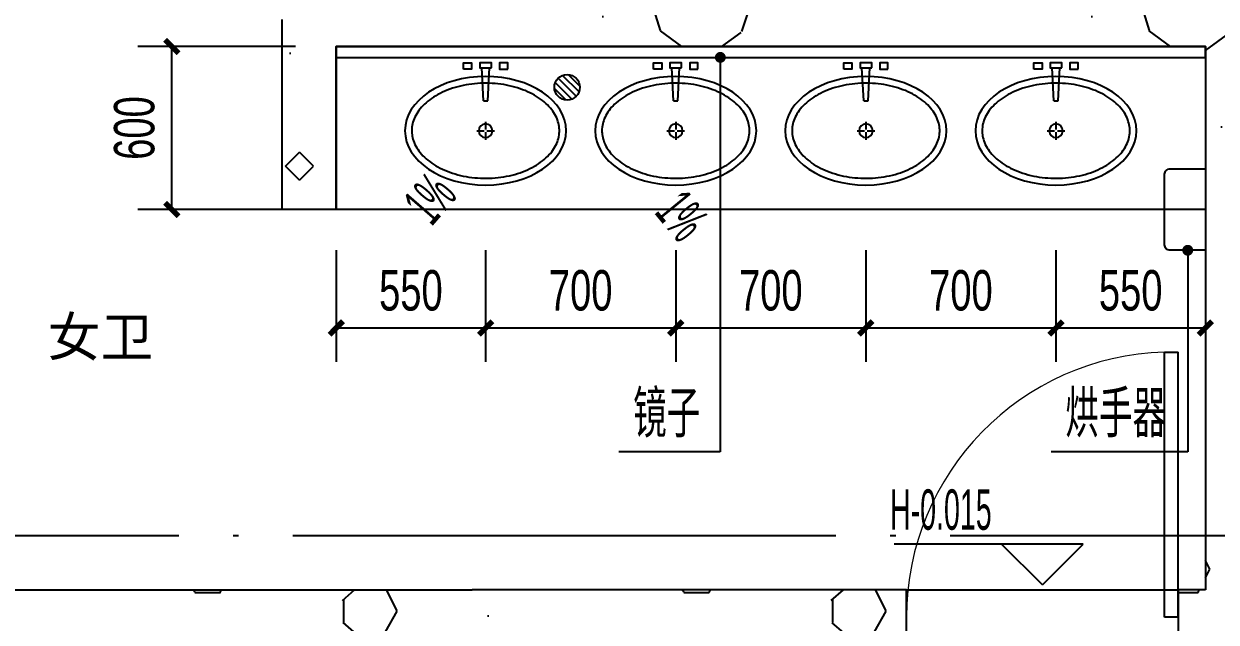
# Model space of a CAD drawing. Extents: x -26219 to 315419, y -160410 to -120810.
# Drawn here: x 249026 to 253416, y -148169 to -145967 of the extents above; entities that cross this region are included whole.
import ezdxf
from ezdxf.xclip import XClip

# ---------------------------------------------------------------- set-up
doc = ezdxf.new("R2010")
doc.units = 0
doc.header["$LTSCALE"] = 1000
doc.header["$MEASUREMENT"] = 0
doc.header["$XCLIPFRAME"] = 0
doc.linetypes.add('104-14# 核心筒$2$DOTE', pattern=[2.42, 2, -0.2, 0.02, -0.2])
for name, color, linetype in [('$0$$0$$0$A-DIM_SYMB', 3, 'Continuous'), ('$0$$0$$0$PUB_TEXT', 7, 'Continuous'), ('01-标注_尺寸', 124, 'Continuous'), ('01-标注_标高', 200, 'Continuous'), ('01-标注_符号', 200, 'Continuous'), ('02-TEXT_标注', 130, 'Continuous'), ('104-14# 核心筒$0$A-C_门', 150, 'Continuous'), ('104-14# 核心筒$0$A-I_卫-洁具', 241, 'Continuous'), ('104-14# 核心筒$0$A-TECH_水', 3, 'Continuous'), ('104-14# 核心筒$0$A_STR-砌块墙', 121, 'Continuous'), ('104-14# 核心筒$2$05-填充_天正', 26, 'Continuous'), ('104-14# 核心筒$2$A_AXIS-轴线', 36, '104-14# 核心筒$2$DOTE')]:
    doc.layers.add(name, color=color, linetype=linetype)
doc.styles.add('_TCH_DIM', font='ros.shx', dxfattribs={"width": 0.75, "bigfont": 'jd.shx'})
doc.styles.add('_TCH_DIM_T3', font='ros.shx', dxfattribs={"width": 0.705882, "bigfont": 'jd.shx'})
doc.styles.get("Standard").update_dxf_attribs({"font": 'STXIHEI_0.TTF'})
doc.dimstyles.new('_TCH_ARCH&&50', dxfattribs={"dimtxt": 148.75, "dimasz": 50, "dimexe": 125, "dimexo": 150, "dimgap": 63.125, "dimtad": 1, "dimdec": 0, "dimzin": 0, "dimdsep": 46, "dimtxsty": '_TCH_DIM_T3', "dimblk": 'ARCHTICK', "dimcen": 0.09, "dimclrt": 7, "dimazin": 2, "dimtfac": 1, "dimtdec": 0, "dimtix": 1, "dimtmove": 2, "dimatfit": 3, "dimfxl": 0, "dimtolj": 1, "dimtzin": 0, "dimarcsym": 0})
pattern_1 = [(0, (531, -549), (900, 1800), [0, -1800]), (0, (-522, -792), (900, 1800), [0, -1800]), (0, (63, -810), (900, 1800), [0, -1800]), (0, (702, -279), (900, 1800), [0, -1800]), (0, (-45, -900), (900, 1800), [0, -1800]), (0, (882, 855), (900, 1800), [0, -1800]), (0, (333, 711), (900, 1800), [0, -1800]), (0, (621, 486), (900, 1800), [0, -1800]), (0, (-846, 450), (900, 1800), [0, -1800]), (0, (36, 369), (900, 1800), [0, -1800]), (0, (-306, -90), (900, 1800), [0, -1800]), (0, (-288, -765), (900, 1800), [0, -1800]), (0, (387, -837), (900, 1800), [0, -1800]), (0, (882, -45), (900, 1800), [0, -1800]), (0, (-801, -324), (900, 1800), [0, -1800]), (0, (-648, -18), (900, 1800), [0, -1800]), (0, (54, -144), (900, 1800), [0, -1800]), (0, (-198, -405), (900, 1800), [0, -1800]), (0, (-342, 189), (900, 1800), [0, -1800]), (0, (-117, 864), (900, 1800), [0, -1800]), (0, (-729, -702), (900, 1800), [0, -1800]), (0, (261, 495), (900, 1800), [0, -1800]), (0, (-576, 522), (900, 1800), [0, -1800]), (0, (-720, 756), (900, 1800), [0, -1800]), (130.60129, (771.43, 291.43), (-4499.99995, 5400.00002), [79.025, -33111.333]), (18.43495, (642.86, 325.71), (4500, 1800), [81.316, -11302.884]), (90, (642.9, 248.6), (900, 1800), [77.143, -3522.857]), (161.56505, (720, 222.86), (-4500, 1799.9999), [81.316, -11302.884]), (53.1301, (720, 222.86), (900, 1800), [85.714, -8914.285]), (135, (788.6, -694.3), (-900, 1800), [72.73, -5018.438]), (45, (685.7, -694.3), (900, 1800), [72.73, -5018.438]), (135, (737.14, -745.7), (-900, 1800), [72.73, -5018.438]), (45, (737.14, -745.7), (900, 1800), [72.73, -5018.438]), (116.565, (-77.1, 514.3), (-0.0002, 3600), [95.83, -1916.63]), (180, (-120, 600), (-900, 1800), [102.857, -1697.143]), (63.435, (-265.7, 514.3), (8e-06, 3600), [95.83, -1916.63]), (116.565, (-222.9, 428.6), (-0.0002, 3600), [95.83, -1916.63]), (0, (-222.9, 428.6), (900, 1800), [102.857, -1697.143]), (63.435, (-120, 428.6), (8e-06, 3600), [95.83, -1916.63]), (107.10273, (600, -94.286), (-2699.999897, 9000.000015), [116.584, -48848.707]), (143.97263, (565.71, 17.14), (-17099.99978, 12599.99999), [116.584, -24366.06]), (180, (471.4, 85.7), (-900, 1800), [111.43, -1688.57]), (36.02737, (265.71, 17.14), (17099.99987, 12599.99986), [116.584, -24366.06]), (71.56505, (231.43, -85.7), (2700, 9000), [108.42, -11275.778]), (107.10273, (265.714, -197.14), (-2699.999897, 9000.000015), [116.584, -48848.707]), (143.97263, (360, -265.71), (-17099.99978, 12599.99999), [116.584, -24366.06]), (0, (360, -265.7), (900, 1800), [111.43, -1688.57]), (36.02737, (471.43, -265.71), (17099.99987, 12599.99986), [116.584, -24366.06]), (71.56505, (565.71, -197.14), (2700, 9000), [108.42, -11275.778]), (150.25512, (617.14, 745.71), (-2700, 1800), [69.105, -14442.96]), (90, (557.1, 711.4), (900, 1800), [68.57, -3531.428]), (29.74488, (557.14, 711.43), (2700, 1800), [69.105, -14442.96]), (116.565, (197.1, -531.4), (-0.0002, 3600), [95.83, -1916.63]), (168.69007, (154.29, -445.71), (-8100, 1799.99995), [87.412, -18269.056]), (41.185925, (0, -488.57), (22499.999864, 19799.99983), [91.116, -38177.406]), (90, (0, -574.3), (900, 1800), [85.714, -3514.285]), (138.81407, (68.57, -634.286), (-22499.9996, 19800.000126), [91.116, -38177.406]), (16.69924, (68.57, -634.286), (29699.99978, 8999.999906), [89.488, -37495.613]), (60.9454, (154.29, -608.57), (900, 1799.999984), [88.248, -36976.018]), (109.98311, (-557.14, 222.86), (-4500.000017, 12599.999967), [100.326, -42036.592]), (155.556045, (-591.43, 317.14), (-11700.000045, 5399.99989), [103.57, -43395.394]), (24.443955, (-780, 317.14), (11700.000006, 5399.999974), [103.57, -43395.394]), (70.01689, (-814.286, 222.86), (4500.000014, 12599.99997), [100.326, -42036.592]), (109.98311, (-780, 128.57), (-4500.000017, 12599.999967), [100.326, -42036.592]), (160.0169, (-685.71, 94.29), (-4500, 1799.99992), [100.326, -20968.132]), (19.9831, (-685.71, 94.29), (4499.99998, 1800), [100.326, -20968.132]), (70.01689, (-591.43, 128.57), (4500.000014, 12599.99997), [100.326, -42036.592]), (122.00538, (111.43, 60), (-900.00012, 1799.9999), [80.863, -16900.302]), (18.43495, (-8.57, 102.86), (4500, 1800), [81.316, -11302.884]), (90, (-8.6, 25.7), (900, 1800), [77.143, -3522.857]), (161.56505, (68.57, 0), (-4500, 1799.9999), [81.316, -11302.884]), (54.46232, (68.57, 0), (6299.99999, 8999.99999), [73.734, -30894.635]), (116.565, (-411.4, -377.1), (-0.0002, 3600), [95.83, -1916.63]), (180, (-454.3, -291.4), (-900, 1800), [94.286, -1705.714]), (59.03624, (-600, -377.14), (900, 1800), [99.96, -20891.466]), (120.96376, (-548.57, -462.86), (-900.00012, 1799.99992), [99.96, -20891.466]), (0, (-548.6, -462.9), (900, 1800), [94.286, -1705.714]), (63.435, (-454.3, -462.9), (8e-06, 3600), [95.83, -1916.63])]

# ---------------------------------------------------------------- blocks, each defined once
blk = doc.blocks.new('104-14# 核心筒$0$meae')
for p, q in [((-215, 0), (-243.8, 0)), ((-210, 5), (-210, 32.8)), ((-176.7, 0), (-205, 0)), ((-99.5, 8), (21.7, 14.4)), ((-99.5, -8), (-99.5, 8)), ((21.7, -14.4), (21.7, 14.4)), ((-210, -32.3), (-210, -5)), ((-99.5, -8), (21.7, -14.4))]:
    blk.add_line(p, q)
for points in [[(17.2, 81.4), (40, 81.4), (40, 51.4), (17.2, 51.4)], [(21.7, 21.4), (40, 21.4), (40, -21.4), (21.7, -21.4)], [(17.2, -81.4), (40, -81.4), (40, -51.4), (17.2, -51.4)]]:
    blk.add_lwpolyline(points, close=True)
at = {"const_width": 0.84}
blk.add_lwpolyline([(-209.6, -0.1, -1), (-210.4, -0.1, -1)], format="xyb", close=True, dxfattribs=at)
blk.add_circle((-210, 0), 25.2)
blk.add_ellipse((-210, 0), major_axis=(0, -296.8), ratio=0.673766)
at = {"color": 8}
blk.add_open_spline([(-210, -271.8), (-201.6, -271.8), (-193.3, -270.9), (-176.6, -267), (-168.2, -264.1), (-151.7, -256.3), (-143.6, -251.4), (-127.7, -239.7), (-119.9, -232.8), (-105, -217.1), (-97.9, -208.3), (-84.5, -189), (-78.3, -178.5), (-66.9, -156.1), (-61.7, -144.2), (-52.7, -119.1), (-48.8, -106), (-42.4, -79), (-39.9, -65.1), (-36.4, -36.9), (-35.4, -22.5), (-34.8, 6.2), (-35.3, 20.7), (-37.7, 49.2), (-39.6, 63.3), (-45, 90.9), (-48.3, 104.3), (-56.4, 130.2), (-61.1, 142.6), (-71.6, 166.1), (-77.5, 177.1), (-90.2, 197.7), (-97, 207.1), (-111.4, 224.2), (-118.9, 231.8), (-134.5, 245.1), (-142.5, 250.8), (-158.9, 260.1), (-167.2, 263.7), (-183.8, 269), (-192.2, 270.7), (-208.9, 272.2), (-217.3, 271.9), (-234, 269.5), (-242.4, 267.4), (-259, 261.1), (-267.2, 256.9), (-283.4, 246.7), (-291.3, 240.5), (-306.7, 226.3), (-314.1, 218.2), (-328.1, 200.2), (-334.7, 190.4), (-346.9, 169), (-352.4, 157.6), (-362.4, 133.5), (-366.8, 120.8), (-374.2, 94.4), (-377.2, 80.8), (-381.8, 52.9), (-383.4, 38.7), (-385.1, 10.1), (-385.2, -4.4), (-383.9, -33.1), (-382.5, -47.4), (-378.3, -75.4), (-375.4, -89.1), (-368.4, -115.7), (-364.2, -128.5), (-354.5, -153), (-349.1, -164.6), (-337.2, -186.3), (-330.7, -196.4), (-316.9, -214.8), (-309.6, -223.2), (-294.4, -237.9), (-286.5, -244.3), (-270.4, -255.1), (-262.2, -259.5), (-245.6, -266.3), (-237.3, -268.8), (-222.6, -271.3), (-216.3, -271.8), (-210, -271.8)], degree=3, knots=[0, 0, 0, 0, 0.154173, 0.154173, 0.308346, 0.308346, 0.462518, 0.462518, 0.616691, 0.616691, 0.770864, 0.770864, 0.925037, 0.925037, 1.07921, 1.07921, 1.233382, 1.233382, 1.387555, 1.387555, 1.541728, 1.541728, 1.695901, 1.695901, 1.850074, 1.850074, 2.004247, 2.004247, 2.158419, 2.158419, 2.312592, 2.312592, 2.466765, 2.466765, 2.620938, 2.620938, 2.775111, 2.775111, 2.929283, 2.929283, 3.083456, 3.083456, 3.237629, 3.237629, 3.391802, 3.391802, 3.545975, 3.545975, 3.700147, 3.700147, 3.85432, 3.85432, 4.008493, 4.008493, 4.162666, 4.162666, 4.316839, 4.316839, 4.471011, 4.471011, 4.625184, 4.625184, 4.779357, 4.779357, 4.93353, 4.93353, 5.087703, 5.087703, 5.241876, 5.241876, 5.396048, 5.396048, 5.550221, 5.550221, 5.704394, 5.704394, 5.858567, 5.858567, 6.01274, 6.01274, 6.166912, 6.166912, 6.283185, 6.283185, 6.283185, 6.283185], dxfattribs=at)
blk = doc.blocks.new('104-14# 核心筒$0$$DorLib2D$00000001')
for p, q in [((0.45, 0.975), (0.5, 0.975)), ((0.45, 0), (0.45, 0.975)), ((0.5, 0), (0.5, 0.975)), ((0.5, 0), (0.45, 0))]:
    blk.add_line(p, q)
at = {"lineweight": 13}
blk.add_arc((0.475, 0), 0.975, 91.4693, 180, dxfattribs=at)
blk = doc.blocks.new('104-14# 核心筒$0$$TwtSys$00000141')
for p, q in [((-94.2, 7.7), (-10.1, 91.8)), ((-94.2, 7.7), (-10.1, 91.8)), ((-87.2, -35.1), (35.1, 87.2)), ((-87.2, -35.1), (35.1, 87.2)), ((-66.5, -66.5), (66.5, 66.5)), ((-66.5, -66.5), (66.5, 66.5)), ((-32.4, -87.1), (87.6, 32.9)), ((-32.4, -87.1), (87.6, 32.9)), ((11.4, -92.3), (92.3, -11.4)), ((11.4, -92.3), (92.3, -11.4))]:
    blk.add_line(p, q)
blk.add_circle((0, 0), 94)
blk.add_circle((0, 0), 94)
blk = doc.blocks.new('104-14# 核心筒')
at = {"layer": '104-14# 核心筒$2$05-填充_天正'}
h = blk.add_hatch(dxfattribs=at)
h.set_pattern_fill('加气混凝土', color=256, scale=150, style=0)
h.set_pattern_definition(pattern_1)
h.paths.add_polyline_path([(99483.3, 18600), (99550, 18500), (102250, 18500), (102250, 18633.3), (102150, 18700), (99550, 18700)])
h = blk.add_hatch(dxfattribs=at)
h.set_pattern_fill('加气混凝土', color=256, scale=150, style=0)
h.set_pattern_definition(pattern_1)
h.paths.add_polyline_path([(102250, 18633.3), (102250, 18500), (102750, 18500), (102850, 18566.7), (102850, 18700), (102350, 18700)])
h = blk.add_hatch(dxfattribs=at)
h.set_pattern_fill('加气混凝土', color=256, scale=150, style=0)
h.set_pattern_definition(pattern_1)
h.paths.add_polyline_path([(99483.3, 18600), (99350, 18600), (99350, 17900), (99550, 17900), (99550, 18500)])
h = blk.add_hatch(dxfattribs=at)
h.set_pattern_fill('加气混凝土', color=256, scale=150, style=0)
h.set_pattern_definition(pattern_1)
h.paths.add_polyline_path([(102850, 18566.7), (102750, 18500), (102750, 17750), (102883.3, 17750), (102950, 17800), (102950, 18500)])
h = blk.add_hatch(dxfattribs=at)
h.set_pattern_fill('加气混凝土', color=256, scale=150, style=0)
h.set_pattern_definition(pattern_1)
h.paths.add_polyline_path([(102883.3, 17750), (102750, 17750), (102750, 16500), (102850, 16433.3), (102950, 16500), (102950, 17700)])
h = blk.add_hatch(dxfattribs=at)
h.set_pattern_fill('加气混凝土', color=256, scale=150, style=0)
h.set_pattern_definition(pattern_1)
h.paths.add_polyline_path([(95750, 16500), (95750, 16300), (99950, 16300), (100050, 16366.7), (100050, 16500)])
h = blk.add_hatch(dxfattribs=at)
h.set_pattern_fill('加气混凝土', color=256, scale=150, style=0)
h.set_pattern_definition(pattern_1)
h.paths.add_polyline_path([(100150, 16300), (101650, 16300), (101650, 16500), (100050, 16500), (100050, 16366.7)])
h = blk.add_hatch(dxfattribs=at)
h.set_pattern_fill('加气混凝土', color=256, scale=150, style=0)
h.set_pattern_definition(pattern_1)
h.paths.add_polyline_path([(102750, 16500), (102650, 16500), (102650, 16300), (102850, 16300), (102850, 16433.3)])
at = {"layer": '104-14# 核心筒$0$A-C_门'}
blk.add_line((101650, 16500), (102650, 16500), dxfattribs=at)
at = {"layer": '104-14# 核心筒$0$A-I_卫-洁具', "ltscale": 0.1}
for points in [[(99550, 18500), (102750, 18500), (102750, 17900), (99550, 17900)], [(99550, 18460), (102750, 18460), (102750, 18500), (99550, 18500)]]:
    blk.add_lwpolyline(points, close=True, dxfattribs=at)
blk.add_lwpolyline([(102750, 18050), (102750, 17750), (102620, 17750, -0.414214), (102600, 17770), (102600, 18030, -0.414214), (102620, 18050)], format="xyb", close=True, dxfattribs=at)
at = {"layer": '104-14# 核心筒$0$A_STR-砌块墙'}
for p, q in [((99350, 18600), (99350, 17900)), ((99550, 18500), (102250, 18500)), ((99550, 18500), (99550, 17900)), ((102250, 18500), (102750, 18500)), ((102750, 18500), (102750, 17750)), ((99550, 17900), (99350, 17900)), ((102750, 17750), (102750, 16500)), ((95750, 16500), (100050, 16500)), ((101650, 16500), (100050, 16500)), ((101650, 16300), (101650, 16500)), ((102750, 16500), (102650, 16500)), ((102650, 16500), (102650, 16300))]:
    blk.add_line(p, q, dxfattribs=at)
at = {"layer": '104-14# 核心筒$2$A_AXIS-轴线'}
for p, q in [((-9370.1, 105800), (120259.9, 105800)), ((-24839, 16700), (120259.9, 16700)), ((-24839, 11750), (120259.9, 11750))]:
    blk.add_line(p, q, dxfattribs=at)
at = {"layer": '104-14# 核心筒$0$A-C_门', "xscale": 1000, "yscale": 1000, "zscale": 200}
blk.add_blockref('104-14# 核心筒$0$$DorLib2D$00000001', (102150, 16400), dxfattribs=at)
at = {"layer": '104-14# 核心筒$0$A-I_卫-洁具', "ltscale": 0.1, "xscale": -1, "rotation": 270}
for p in [(100100, 18400), (100800, 18400), (101500, 18400), (102200, 18400)]:
    blk.add_blockref('104-14# 核心筒$0$meae', p, dxfattribs=at)
at = {"layer": '104-14# 核心筒$0$A-TECH_水', "xscale": 0.5, "yscale": 0.5, "zscale": 0.5, "rotation": 90.00000000011116}
blk.add_blockref('104-14# 核心筒$0$$TwtSys$00000141', (100400.1, 18350), dxfattribs=at)
blk = doc.blocks.new('_ArchTick')
at = {"color": 0, "linetype": 'ByBlock', "const_width": 0.4}
blk.add_lwpolyline([(-0.5, -0.5), (0.5, 0.5)], dxfattribs=at)
blk = doc.blocks.new('*D727')
at = {"layer": '01-标注_尺寸', "color": 0, "lineweight": -2, "transparency": 16777216}
for p, q in [((250026, -146050), (249445.6, -146050)), ((249570.6, -146650), (249570.6, -146050)), ((250026, -146650), (249445.6, -146650))]:
    blk.add_line(p, q, dxfattribs=at)
at = {"layer": 'Defpoints', "color": 0, "transparency": 16777216}
for p in [(249570.6, -146050), (250176, -146050), (250176, -146650)]:
    blk.add_point(p, dxfattribs=at)
at = {"layer": '01-标注_尺寸', "color": 0, "lineweight": -2, "transparency": 16777216, "xscale": 50, "yscale": 50, "zscale": 50}
for p, rotation in [((249570.6, -146050), 90), ((249570.6, -146650), 270)]:
    blk.add_blockref('_ArchTick', p, dxfattribs=dict(at, rotation=rotation))
at = {"layer": '01-标注_尺寸', "color": 7, "transparency": 16777216, "insert": (249433.1, -146350), "char_height": 148.75, "attachment_point": 5, "rotation": 90, "style": '_TCH_DIM_T3'}
blk.add_mtext('\\A1;600', dxfattribs=at)
blk = doc.blocks.new('*D743')
at = {"layer": '01-标注_尺寸', "color": 0, "lineweight": -2, "transparency": 16777216}
for p, q in [((250176, -146800), (250176, -147210.9)), ((250726, -146800), (250726, -147210.9)), ((250176, -147085.9), (250726, -147085.9))]:
    blk.add_line(p, q, dxfattribs=at)
at = {"layer": 'Defpoints', "color": 0, "transparency": 16777216}
for p in [(250176, -146650), (250726, -146650), (250726, -147085.9)]:
    blk.add_point(p, dxfattribs=at)
at = {"layer": '01-标注_尺寸', "color": 0, "lineweight": -2, "transparency": 16777216, "xscale": 50, "yscale": 50, "zscale": 50, "rotation": 180}
blk.add_blockref('_ArchTick', (250176, -147085.9), dxfattribs=at)
at = {"layer": '01-标注_尺寸', "color": 0, "lineweight": -2, "transparency": 16777216, "xscale": 50, "yscale": 50, "zscale": 50}
blk.add_blockref('_ArchTick', (250726, -147085.9), dxfattribs=at)
at = {"layer": '01-标注_尺寸', "color": 7, "transparency": 16777216, "insert": (250451, -146948.4), "char_height": 148.75, "attachment_point": 5, "style": '_TCH_DIM_T3'}
blk.add_mtext('\\A1;550', dxfattribs=at)
blk = doc.blocks.new('*D744')
at = {"layer": '01-标注_尺寸', "color": 0, "lineweight": -2, "transparency": 16777216}
for p, q in [((250726, -146800), (250726, -147210.9)), ((251426, -146800), (251426, -147210.9)), ((250726, -147085.9), (251426, -147085.9))]:
    blk.add_line(p, q, dxfattribs=at)
at = {"layer": 'Defpoints', "color": 0, "transparency": 16777216}
for p in [(250726, -146650), (251426, -146650), (251426, -147085.9)]:
    blk.add_point(p, dxfattribs=at)
at = {"layer": '01-标注_尺寸', "color": 0, "lineweight": -2, "transparency": 16777216, "xscale": 50, "yscale": 50, "zscale": 50, "rotation": 180}
blk.add_blockref('_ArchTick', (250726, -147085.9), dxfattribs=at)
at = {"layer": '01-标注_尺寸', "color": 0, "lineweight": -2, "transparency": 16777216, "xscale": 50, "yscale": 50, "zscale": 50}
blk.add_blockref('_ArchTick', (251426, -147085.9), dxfattribs=at)
at = {"layer": '01-标注_尺寸', "color": 7, "transparency": 16777216, "insert": (251076, -146948.4), "char_height": 148.75, "attachment_point": 5, "style": '_TCH_DIM_T3'}
blk.add_mtext('\\A1;700', dxfattribs=at)
blk = doc.blocks.new('*D745')
at = {"layer": '01-标注_尺寸', "color": 0, "lineweight": -2, "transparency": 16777216}
for p, q in [((251426, -146800), (251426, -147210.9)), ((252126, -146800), (252126, -147210.9)), ((251426, -147085.9), (252126, -147085.9))]:
    blk.add_line(p, q, dxfattribs=at)
at = {"layer": 'Defpoints', "color": 0, "transparency": 16777216}
for p in [(251426, -146650), (252126, -146650), (252126, -147085.9)]:
    blk.add_point(p, dxfattribs=at)
at = {"layer": '01-标注_尺寸', "color": 0, "lineweight": -2, "transparency": 16777216, "xscale": 50, "yscale": 50, "zscale": 50, "rotation": 180}
blk.add_blockref('_ArchTick', (251426, -147085.9), dxfattribs=at)
at = {"layer": '01-标注_尺寸', "color": 0, "lineweight": -2, "transparency": 16777216, "xscale": 50, "yscale": 50, "zscale": 50}
blk.add_blockref('_ArchTick', (252126, -147085.9), dxfattribs=at)
at = {"layer": '01-标注_尺寸', "color": 7, "transparency": 16777216, "insert": (251776, -146948.4), "char_height": 148.75, "attachment_point": 5, "style": '_TCH_DIM_T3'}
blk.add_mtext('\\A1;700', dxfattribs=at)
blk = doc.blocks.new('*D746')
at = {"layer": '01-标注_尺寸', "color": 0, "lineweight": -2, "transparency": 16777216}
for p, q in [((252126, -146800), (252126, -147210.9)), ((252826, -146800), (252826, -147210.9)), ((252126, -147085.9), (252826, -147085.9))]:
    blk.add_line(p, q, dxfattribs=at)
at = {"layer": 'Defpoints', "color": 0, "transparency": 16777216}
for p in [(252126, -146650), (252826, -146650), (252826, -147085.9)]:
    blk.add_point(p, dxfattribs=at)
at = {"layer": '01-标注_尺寸', "color": 0, "lineweight": -2, "transparency": 16777216, "xscale": 50, "yscale": 50, "zscale": 50, "rotation": 180}
blk.add_blockref('_ArchTick', (252126, -147085.9), dxfattribs=at)
at = {"layer": '01-标注_尺寸', "color": 0, "lineweight": -2, "transparency": 16777216, "xscale": 50, "yscale": 50, "zscale": 50}
blk.add_blockref('_ArchTick', (252826, -147085.9), dxfattribs=at)
at = {"layer": '01-标注_尺寸', "color": 7, "transparency": 16777216, "insert": (252476, -146948.4), "char_height": 148.75, "attachment_point": 5, "style": '_TCH_DIM_T3'}
blk.add_mtext('\\A1;700', dxfattribs=at)
blk = doc.blocks.new('*D747')
at = {"layer": '01-标注_尺寸', "color": 0, "lineweight": -2, "transparency": 16777216}
for p, q in [((252826, -146800), (252826, -147210.9)), ((253376, -146800), (253376, -147210.9)), ((252826, -147085.9), (253376, -147085.9))]:
    blk.add_line(p, q, dxfattribs=at)
at = {"layer": 'Defpoints', "color": 0, "transparency": 16777216}
for p in [(252826, -146650), (253376, -146650), (253376, -147085.9)]:
    blk.add_point(p, dxfattribs=at)
at = {"layer": '01-标注_尺寸', "color": 0, "lineweight": -2, "transparency": 16777216, "xscale": 50, "yscale": 50, "zscale": 50, "rotation": 180}
blk.add_blockref('_ArchTick', (252826, -147085.9), dxfattribs=at)
at = {"layer": '01-标注_尺寸', "color": 0, "lineweight": -2, "transparency": 16777216, "xscale": 50, "yscale": 50, "zscale": 50}
blk.add_blockref('_ArchTick', (253376, -147085.9), dxfattribs=at)
at = {"layer": '01-标注_尺寸', "color": 7, "transparency": 16777216, "insert": (253101, -146948.4), "char_height": 148.75, "attachment_point": 5, "style": '_TCH_DIM_T3'}
blk.add_mtext('\\A1;550', dxfattribs=at)

msp = doc.modelspace()

# ---------------------------------------------------------------- linework, layer by layer
at = {"layer": '$0$$0$$0$A-DIM_SYMB'}
for points in [[(251446.4, -146869.4, 0, 0, 0), (251313.1, -146706, 40, 0, 0), (251218.2, -146589.7, 0, 0, 0)], [(250515.7, -146808.1, 0, 0, 0), (250579.1, -146735, 40, 0, 0), (250677.3, -146621.7, 0, 0, 0)]]:
    msp.add_lwpolyline(points, format="xyseb", dxfattribs=at)
at = {"layer": '01-标注_标高'}
for p, q in [((252926, -147881.2), (252229.7, -147881.2)), ((252776, -148031.2), (252626, -147881.2)), ((252776, -148031.2), (252926, -147881.2))]:
    msp.add_line(p, q, dxfattribs=at)
at = {"layer": '01-标注_符号'}
for p, q in [((251590.2, -146090), (251590.2, -147541.5)), ((253311, -146800), (253311, -147541.5)), ((251590.2, -147541.5), (251216.6, -147541.5)), ((253311, -147541.5), (252807.9, -147541.5))]:
    msp.add_line(p, q, dxfattribs=at)
at = {"layer": '01-标注_符号', "const_width": 20}
for points in [[(251590.2, -146080, 1), (251590.2, -146100, 1)], [(253311, -146790, 1), (253311, -146810, 1)]]:
    msp.add_lwpolyline(points, format="xyb", close=True, dxfattribs=at)

# ---------------------------------------------------------------- block references
ref = msp.add_blockref('104-14# 核心筒', (201591, -159600))
XClip(ref).set_block_clipping_path([(32000, 6700), (42400, 18198.7390783391)])
ref = msp.add_blockref('104-14# 核心筒', (150626, -164550))
XClip(ref).set_block_clipping_path([(94550.0000000024, 12139.8027840568), (105750.0000113929, 22499.9999875159)])
ref = msp.add_blockref('104-14# 核心筒', (162825.3, -253650))
XClip(ref).set_block_clipping_path([(94442.2879467641, 101022.6274729816), (105150.0000113929, 111550)])

# ---------------------------------------------------------------- texts
at = {"layer": '$0$$0$$0$PUB_TEXT', "style": '_TCH_DIM', "width": 0.529412}
for rotation, p in [(49.0817, (250526.8, -146715.2)), (309.2095, (251343.9, -146660.8))]:
    msp.add_text('1%', height=148.75, rotation=rotation, dxfattribs=at).set_placement(p)
at = {"layer": '02-TEXT_标注'}
msp.add_text('女卫', height=142.71, dxfattribs=at).set_placement((249113.6, -147190.4))
at = {"layer": '02-TEXT_标注', "style": '_TCH_DIM'}
for s, height, width, p in [('镜子', 173.64, 0.75, (251269.1, -147489)), ('烘手器', 173.64, 0.75, (252860.4, -147489)), ('H-0.015', 148.75, 0.529412, (252214.7, -147828.7))]:
    msp.add_text(s, height=height, dxfattribs=dict(at, width=width)).set_placement(p)

# ---------------------------------------------------------------- dimensions: what is measured, and where the dimension line sits
at = {"layer": '01-标注_尺寸'}
for p1, p2, distance, picture, middle in [((250176, -146650), (250176, -146050), 605.3, '*D727', (249433.1, -146350)), ((250176, -146650), (250726, -146650), -436, '*D743', (250451, -146948.4)), ((250726, -146650), (251426, -146650), -436, '*D744', (251076, -146948.4)), ((251426, -146650), (252126, -146650), -436, '*D745', (251776, -146948.4)), ((252126, -146650), (252826, -146650), -436, '*D746', (252476, -146948.4)), ((252826, -146650), (253376, -146650), -436, '*D747', (253101, -146948.4))]:
    dim = msp.add_aligned_dim(p1=p1, p2=p2, distance=distance, dimstyle='_TCH_ARCH&&50', dxfattribs=at)
    dim.commit()
    dim.dimension.update_dxf_attribs({"geometry": picture, "text_midpoint": middle})

doc.saveas('drawing.dxf')
